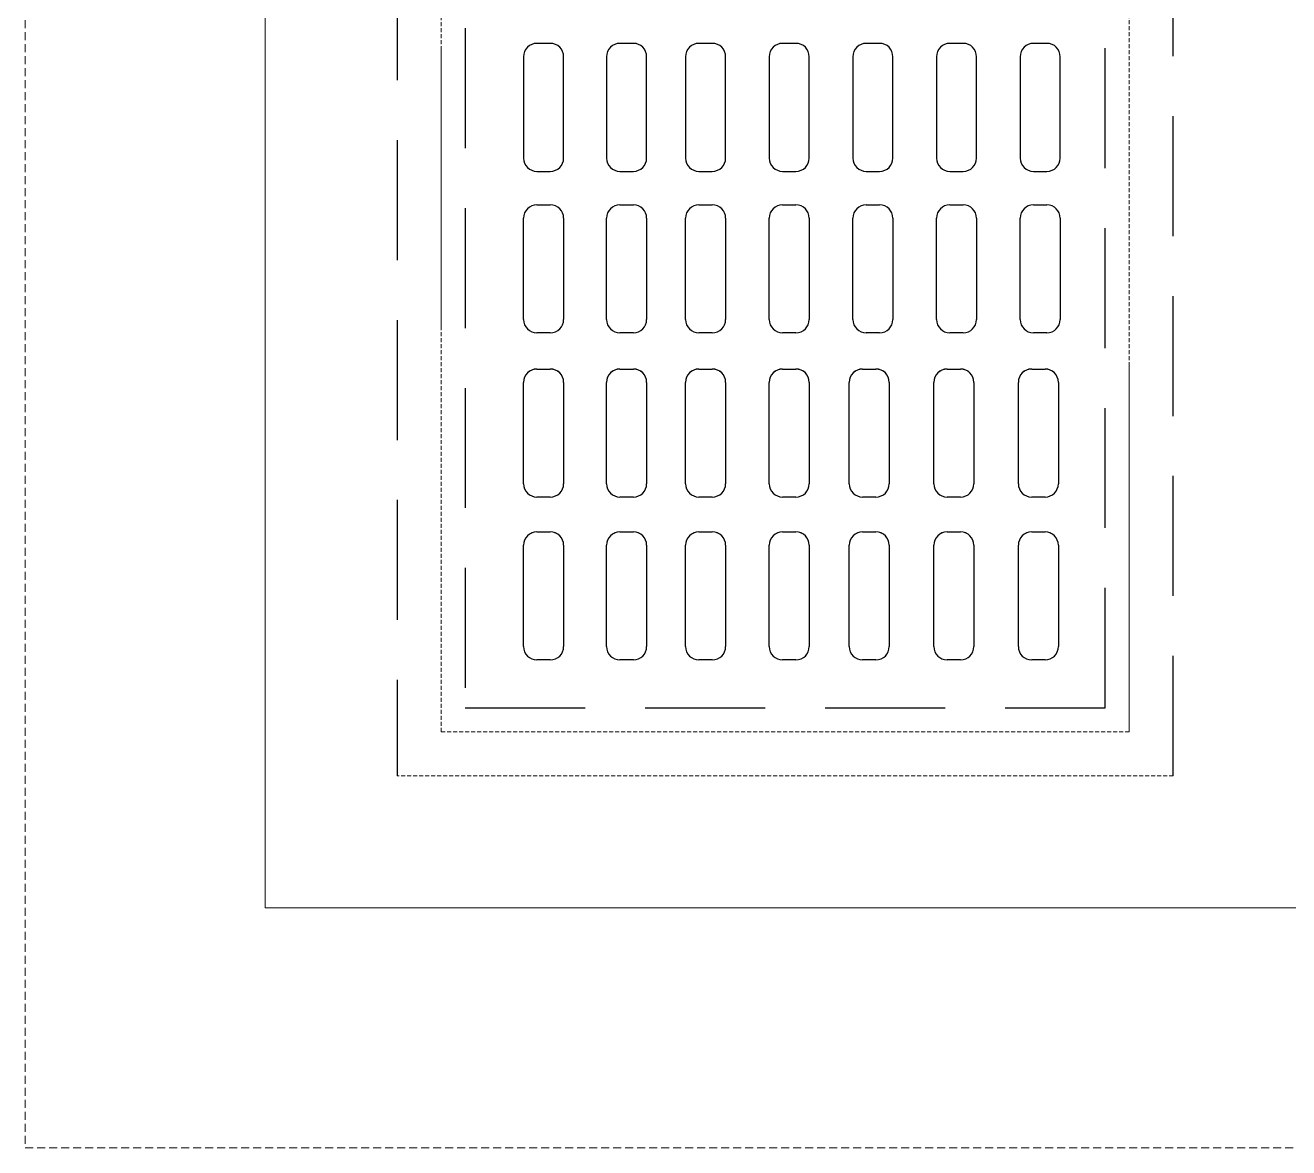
# Model space of a CAD drawing. Header units: inches. Extents: x 65856 to 131389, y 84027 to 134980.
# Drawn here: x 108687 to 109476, y 102311 to 103013 of the extents above; entities that cross this region are included whole.
import ezdxf

# ---------------------------------------------------------------- set-up
doc = ezdxf.new("R2010")
doc.units = ezdxf.units.IN
doc.header["$MEASUREMENT"] = 0
doc.linetypes.add('HIDDEN', pattern=[0.375, 0.25, -0.125])
doc.linetypes.add('HIDDENX2', pattern=[0.75, 0.5, -0.25])
doc.layers.add('DIM', color=251, linetype='Continuous', lineweight=0)
doc.layers.add('M-X-BKGD', color=8, linetype='Continuous')

# ---------------------------------------------------------------- blocks, each defined once
blk = doc.blocks.new('123')
at = {"layer": 'DIM', "linetype": 'HIDDEN', "lineweight": 0, "ltscale": 10}
blk.add_line((-776238.39, -1054043.7), (-776238.39, -1053558.7), dxfattribs=at)
blk.add_line((-776238.39, -1054043.7), (-776238.39, -1053558.7), dxfattribs=at)
at = {"layer": 'DIM'}
for p, q in [((-776157.59, -1053637.67), (-776094.2, -1053637.67)), ((-776157.59, -1053637.67), (-776094.2, -1053637.67)), ((-776055.73, -1053637.67), (-775992.35, -1053637.67)), ((-776055.73, -1053637.67), (-775992.35, -1053637.67)), ((-775953.05, -1053637.67), (-775889.66, -1053637.67)), ((-775953.05, -1053637.67), (-775889.66, -1053637.67)), ((-775788.73, -1053637.67), (-775852.12, -1053637.67)), ((-775788.73, -1053637.67), (-775852.12, -1053637.67)), ((-776165.89, -1053654.36), (-776165.89, -1053645.97)), ((-776165.89, -1053654.36), (-776165.89, -1053645.97)), ((-776085.89, -1053645.97), (-776085.89, -1053654.36)), ((-776085.89, -1053645.97), (-776085.89, -1053654.36)), ((-776064.04, -1053654.36), (-776064.04, -1053645.97)), ((-776064.04, -1053654.36), (-776064.04, -1053645.97)), ((-775984.04, -1053645.97), (-775984.04, -1053654.36)), ((-775984.04, -1053645.97), (-775984.04, -1053654.36)), ((-775961.35, -1053654.36), (-775961.35, -1053645.97)), ((-775961.35, -1053654.36), (-775961.35, -1053645.97)), ((-775881.35, -1053645.97), (-775881.35, -1053654.36)), ((-775881.35, -1053645.97), (-775881.35, -1053654.36)), ((-775860.43, -1053645.97), (-775860.43, -1053654.36)), ((-775860.43, -1053645.97), (-775860.43, -1053654.36)), ((-775780.43, -1053654.36), (-775780.43, -1053645.97)), ((-775780.43, -1053654.36), (-775780.43, -1053645.97)), ((-776094.2, -1053662.67), (-776157.59, -1053662.67)), ((-776094.2, -1053662.67), (-776157.59, -1053662.67)), ((-775992.35, -1053662.67), (-776055.73, -1053662.67)), ((-775992.35, -1053662.67), (-776055.73, -1053662.67)), ((-775889.66, -1053662.67), (-775953.05, -1053662.67)), ((-775889.66, -1053662.67), (-775953.05, -1053662.67)), ((-775852.12, -1053662.67), (-775788.73, -1053662.67)), ((-775852.12, -1053662.67), (-775788.73, -1053662.67)), ((-776157.59, -1053689.56), (-776094.2, -1053689.56)), ((-776157.59, -1053689.56), (-776094.2, -1053689.56)), ((-776055.73, -1053689.56), (-775992.35, -1053689.56)), ((-776055.73, -1053689.56), (-775992.35, -1053689.56)), ((-775953.05, -1053689.56), (-775889.66, -1053689.56)), ((-775953.05, -1053689.56), (-775889.66, -1053689.56)), ((-775788.73, -1053689.56), (-775852.12, -1053689.56)), ((-775788.73, -1053689.56), (-775852.12, -1053689.56)), ((-776165.89, -1053706.25), (-776165.89, -1053697.86)), ((-776165.89, -1053706.25), (-776165.89, -1053697.86)), ((-776085.89, -1053697.86), (-776085.89, -1053706.25)), ((-776085.89, -1053697.86), (-776085.89, -1053706.25)), ((-776064.04, -1053706.25), (-776064.04, -1053697.86)), ((-776064.04, -1053706.25), (-776064.04, -1053697.86)), ((-775984.04, -1053697.86), (-775984.04, -1053706.25)), ((-775984.04, -1053697.86), (-775984.04, -1053706.25)), ((-775961.35, -1053706.25), (-775961.35, -1053697.86)), ((-775961.35, -1053706.25), (-775961.35, -1053697.86)), ((-775881.35, -1053697.86), (-775881.35, -1053706.25)), ((-775881.35, -1053697.86), (-775881.35, -1053706.25)), ((-775860.43, -1053697.86), (-775860.43, -1053706.25)), ((-775860.43, -1053697.86), (-775860.43, -1053706.25)), ((-775780.43, -1053706.25), (-775780.43, -1053697.86)), ((-775780.43, -1053706.25), (-775780.43, -1053697.86)), ((-776094.2, -1053714.56), (-776157.59, -1053714.56)), ((-776094.2, -1053714.56), (-776157.59, -1053714.56)), ((-775992.35, -1053714.56), (-776055.73, -1053714.56)), ((-775992.35, -1053714.56), (-776055.73, -1053714.56)), ((-775889.66, -1053714.56), (-775953.05, -1053714.56)), ((-775889.66, -1053714.56), (-775953.05, -1053714.56)), ((-775852.12, -1053714.56), (-775788.73, -1053714.56)), ((-775852.12, -1053714.56), (-775788.73, -1053714.56)), ((-776157.59, -1053738.91), (-776094.2, -1053738.91)), ((-776157.59, -1053738.91), (-776094.2, -1053738.91)), ((-776055.73, -1053738.91), (-775992.35, -1053738.91)), ((-776055.73, -1053738.91), (-775992.35, -1053738.91)), ((-775953.05, -1053738.91), (-775889.66, -1053738.91)), ((-775953.05, -1053738.91), (-775889.66, -1053738.91)), ((-775788.73, -1053738.91), (-775852.12, -1053738.91)), ((-775788.73, -1053738.91), (-775852.12, -1053738.91)), ((-776165.89, -1053755.61), (-776165.89, -1053747.22)), ((-776165.89, -1053755.61), (-776165.89, -1053747.22)), ((-776085.89, -1053747.22), (-776085.89, -1053755.61)), ((-776085.89, -1053747.22), (-776085.89, -1053755.61)), ((-776064.04, -1053755.61), (-776064.04, -1053747.22)), ((-776064.04, -1053755.61), (-776064.04, -1053747.22)), ((-775984.04, -1053747.22), (-775984.04, -1053755.61)), ((-775984.04, -1053747.22), (-775984.04, -1053755.61)), ((-775961.35, -1053755.61), (-775961.35, -1053747.22)), ((-775961.35, -1053755.61), (-775961.35, -1053747.22)), ((-775881.35, -1053747.22), (-775881.35, -1053755.61)), ((-775881.35, -1053747.22), (-775881.35, -1053755.61)), ((-775860.43, -1053747.22), (-775860.43, -1053755.61)), ((-775860.43, -1053747.22), (-775860.43, -1053755.61)), ((-775780.43, -1053755.61), (-775780.43, -1053747.22)), ((-775780.43, -1053755.61), (-775780.43, -1053747.22)), ((-776094.2, -1053763.91), (-776157.59, -1053763.91)), ((-776094.2, -1053763.91), (-776157.59, -1053763.91)), ((-775992.35, -1053763.91), (-776055.73, -1053763.91)), ((-775992.35, -1053763.91), (-776055.73, -1053763.91)), ((-775889.66, -1053763.91), (-775953.05, -1053763.91)), ((-775889.66, -1053763.91), (-775953.05, -1053763.91)), ((-775852.12, -1053763.91), (-775788.73, -1053763.91)), ((-775852.12, -1053763.91), (-775788.73, -1053763.91)), ((-776157.59, -1053791.2), (-776094.2, -1053791.2)), ((-776157.59, -1053791.2), (-776094.2, -1053791.2)), ((-776055.73, -1053791.2), (-775992.35, -1053791.2)), ((-776055.73, -1053791.2), (-775992.35, -1053791.2)), ((-775953.05, -1053791.2), (-775889.66, -1053791.2)), ((-775953.05, -1053791.2), (-775889.66, -1053791.2)), ((-775788.73, -1053791.2), (-775852.12, -1053791.2)), ((-775788.73, -1053791.2), (-775852.12, -1053791.2)), ((-776165.89, -1053807.89), (-776165.89, -1053799.5)), ((-776165.89, -1053807.89), (-776165.89, -1053799.5)), ((-776085.89, -1053799.5), (-776085.89, -1053807.89)), ((-776085.89, -1053799.5), (-776085.89, -1053807.89)), ((-776064.04, -1053807.89), (-776064.04, -1053799.5)), ((-776064.04, -1053807.89), (-776064.04, -1053799.5)), ((-775984.04, -1053799.5), (-775984.04, -1053807.89)), ((-775984.04, -1053799.5), (-775984.04, -1053807.89)), ((-775961.35, -1053807.89), (-775961.35, -1053799.5)), ((-775961.35, -1053807.89), (-775961.35, -1053799.5)), ((-775881.35, -1053799.5), (-775881.35, -1053807.89)), ((-775881.35, -1053799.5), (-775881.35, -1053807.89)), ((-775860.43, -1053799.5), (-775860.43, -1053807.89)), ((-775860.43, -1053799.5), (-775860.43, -1053807.89)), ((-775780.43, -1053807.89), (-775780.43, -1053799.5)), ((-775780.43, -1053807.89), (-775780.43, -1053799.5)), ((-776094.2, -1053816.2), (-776157.59, -1053816.2)), ((-776094.2, -1053816.2), (-776157.59, -1053816.2)), ((-775992.35, -1053816.2), (-776055.73, -1053816.2)), ((-775992.35, -1053816.2), (-776055.73, -1053816.2)), ((-775889.66, -1053816.2), (-775953.05, -1053816.2)), ((-775889.66, -1053816.2), (-775953.05, -1053816.2)), ((-775852.12, -1053816.2), (-775788.73, -1053816.2)), ((-775852.12, -1053816.2), (-775788.73, -1053816.2)), ((-776157.59, -1053841.2), (-776094.2, -1053841.2)), ((-776157.59, -1053841.2), (-776094.2, -1053841.2)), ((-776055.73, -1053841.2), (-775992.35, -1053841.2)), ((-776055.73, -1053841.2), (-775992.35, -1053841.2)), ((-775953.05, -1053843.48), (-775889.66, -1053843.48)), ((-775953.05, -1053843.48), (-775889.66, -1053843.48)), ((-775788.73, -1053843.48), (-775852.12, -1053843.48)), ((-775788.73, -1053843.48), (-775852.12, -1053843.48)), ((-776165.89, -1053857.89), (-776165.89, -1053849.5)), ((-776165.89, -1053857.89), (-776165.89, -1053849.5)), ((-776085.89, -1053849.5), (-776085.89, -1053857.89)), ((-776085.89, -1053849.5), (-776085.89, -1053857.89)), ((-776064.04, -1053857.89), (-776064.04, -1053849.5)), ((-776064.04, -1053857.89), (-776064.04, -1053849.5)), ((-775984.04, -1053849.5), (-775984.04, -1053857.89)), ((-775984.04, -1053849.5), (-775984.04, -1053857.89)), ((-775961.35, -1053860.18), (-775961.35, -1053851.79)), ((-775961.35, -1053860.18), (-775961.35, -1053851.79)), ((-775881.35, -1053851.79), (-775881.35, -1053860.18)), ((-775881.35, -1053851.79), (-775881.35, -1053860.18)), ((-775860.43, -1053851.79), (-775860.43, -1053860.18)), ((-775860.43, -1053851.79), (-775860.43, -1053860.18)), ((-775780.43, -1053860.18), (-775780.43, -1053851.79)), ((-775780.43, -1053860.18), (-775780.43, -1053851.79)), ((-776094.2, -1053866.2), (-776157.59, -1053866.2)), ((-776094.2, -1053866.2), (-776157.59, -1053866.2)), ((-775992.35, -1053866.2), (-776055.73, -1053866.2)), ((-775992.35, -1053866.2), (-776055.73, -1053866.2)), ((-775889.66, -1053868.48), (-775953.05, -1053868.48)), ((-775889.66, -1053868.48), (-775953.05, -1053868.48)), ((-775852.12, -1053868.48), (-775788.73, -1053868.48)), ((-775852.12, -1053868.48), (-775788.73, -1053868.48)), ((-776157.59, -1053894.1), (-776094.2, -1053894.1)), ((-776157.59, -1053894.1), (-776094.2, -1053894.1)), ((-776055.73, -1053894.1), (-775992.35, -1053894.1)), ((-776055.73, -1053894.1), (-775992.35, -1053894.1)), ((-775953.05, -1053895.77), (-775889.66, -1053895.77)), ((-775953.05, -1053895.77), (-775889.66, -1053895.77)), ((-775788.73, -1053895.77), (-775852.12, -1053895.77)), ((-775788.73, -1053895.77), (-775852.12, -1053895.77)), ((-776165.89, -1053910.79), (-776165.89, -1053902.4)), ((-776165.89, -1053910.79), (-776165.89, -1053902.4)), ((-776085.89, -1053902.4), (-776085.89, -1053910.79)), ((-776085.89, -1053902.4), (-776085.89, -1053910.79)), ((-776064.04, -1053910.79), (-776064.04, -1053902.4)), ((-776064.04, -1053910.79), (-776064.04, -1053902.4)), ((-775984.04, -1053902.4), (-775984.04, -1053910.79)), ((-775984.04, -1053902.4), (-775984.04, -1053910.79)), ((-775961.35, -1053912.46), (-775961.35, -1053904.07)), ((-775961.35, -1053912.46), (-775961.35, -1053904.07)), ((-775881.35, -1053904.07), (-775881.35, -1053912.46)), ((-775881.35, -1053904.07), (-775881.35, -1053912.46)), ((-775860.43, -1053904.07), (-775860.43, -1053912.46)), ((-775860.43, -1053904.07), (-775860.43, -1053912.46)), ((-775780.43, -1053912.46), (-775780.43, -1053904.07)), ((-775780.43, -1053912.46), (-775780.43, -1053904.07)), ((-776094.2, -1053919.1), (-776157.59, -1053919.1)), ((-776094.2, -1053919.1), (-776157.59, -1053919.1)), ((-775992.35, -1053919.1), (-776055.73, -1053919.1)), ((-775992.35, -1053919.1), (-776055.73, -1053919.1)), ((-775889.66, -1053920.77), (-775953.05, -1053920.77)), ((-775889.66, -1053920.77), (-775953.05, -1053920.77)), ((-775852.12, -1053920.77), (-775788.73, -1053920.77)), ((-775852.12, -1053920.77), (-775788.73, -1053920.77)), ((-776157.59, -1053946.91), (-776094.2, -1053946.91)), ((-776157.59, -1053946.91), (-776094.2, -1053946.91)), ((-776055.73, -1053946.91), (-775992.35, -1053946.91)), ((-776055.73, -1053946.91), (-775992.35, -1053946.91)), ((-775953.05, -1053948.05), (-775889.66, -1053948.05)), ((-775953.05, -1053948.05), (-775889.66, -1053948.05)), ((-775788.73, -1053948.05), (-775852.12, -1053948.05)), ((-775788.73, -1053948.05), (-775852.12, -1053948.05)), ((-776165.89, -1053963.6), (-776165.89, -1053955.22)), ((-776165.89, -1053963.6), (-776165.89, -1053955.22)), ((-776085.89, -1053955.22), (-776085.89, -1053963.6)), ((-776085.89, -1053955.22), (-776085.89, -1053963.6)), ((-776064.04, -1053963.6), (-776064.04, -1053955.22)), ((-776064.04, -1053963.6), (-776064.04, -1053955.22)), ((-775984.04, -1053955.22), (-775984.04, -1053963.6)), ((-775984.04, -1053955.22), (-775984.04, -1053963.6)), ((-775961.35, -1053964.75), (-775961.35, -1053956.36)), ((-775961.35, -1053964.75), (-775961.35, -1053956.36)), ((-775881.35, -1053956.36), (-775881.35, -1053964.75)), ((-775881.35, -1053956.36), (-775881.35, -1053964.75)), ((-775860.43, -1053956.36), (-775860.43, -1053964.75)), ((-775860.43, -1053956.36), (-775860.43, -1053964.75)), ((-775780.43, -1053964.75), (-775780.43, -1053956.36)), ((-775780.43, -1053964.75), (-775780.43, -1053956.36)), ((-776094.2, -1053971.91), (-776157.59, -1053971.91)), ((-776094.2, -1053971.91), (-776157.59, -1053971.91)), ((-775992.35, -1053971.91), (-776055.73, -1053971.91)), ((-775992.35, -1053971.91), (-776055.73, -1053971.91)), ((-775889.66, -1053973.05), (-775953.05, -1053973.05)), ((-775889.66, -1053973.05), (-775953.05, -1053973.05)), ((-775852.12, -1053973.05), (-775788.73, -1053973.05)), ((-775852.12, -1053973.05), (-775788.73, -1053973.05))]:
    blk.add_line(p, q, dxfattribs=at)
at = {"layer": 'DIM', "linetype": 'HIDDENX2', "lineweight": 0, "ltscale": 10}
blk.add_lwpolyline([(-775270.89, -1053326.2), (-776470.89, -1053326.2), (-776470.89, -1054276.2), (-775270.89, -1054276.2)], close=True, dxfattribs=at)
blk.add_lwpolyline([(-775270.89, -1053326.2), (-776470.89, -1053326.2), (-776470.89, -1054276.2), (-775270.89, -1054276.2)], close=True, dxfattribs=at)
at = {"layer": 'DIM', "linetype": 'HIDDEN', "lineweight": 0, "ltscale": 10}
blk.add_lwpolyline([(-775420.89, -1053476.2), (-776320.89, -1053476.2), (-776320.89, -1054126.2), (-775420.89, -1054126.2)], close=True, dxfattribs=at)
blk.add_lwpolyline([(-775420.89, -1053476.2), (-776320.89, -1053476.2), (-776320.89, -1054126.2), (-775420.89, -1054126.2)], close=True, dxfattribs=at)
at = {"layer": 'DIM', "linetype": 'HIDDEN', "ltscale": 300}
for points in [[(-775420.89, -1053476.2), (-776320.89, -1053476.2), (-776320.89, -1054126.2), (-775420.89, -1054126.2)], [(-775420.89, -1053476.2), (-776320.89, -1053476.2), (-776320.89, -1054126.2), (-775420.89, -1054126.2)], [(-775545.89, -1053601.2), (-776195.89, -1053601.2), (-776195.89, -1054001.2), (-775545.89, -1054001.2)], [(-775545.89, -1053601.2), (-776195.89, -1053601.2), (-776195.89, -1054001.2), (-775545.89, -1054001.2)]]:
    blk.add_lwpolyline(points, close=True, dxfattribs=at)
blk.add_lwpolyline([(-776238.39, -1054043.7), (-775503.39, -1054043.7), (-775503.39, -1053558.7), (-776238.39, -1053558.7)], dxfattribs=at)
blk.add_lwpolyline([(-776238.39, -1054043.7), (-775503.39, -1054043.7), (-775503.39, -1053558.7), (-776238.39, -1053558.7)], dxfattribs=at)
at = {"layer": 'DIM', "linetype": 'HIDDEN', "lineweight": 0, "ltscale": 10}
for points in [[(-776210.89, -1054016.2), (-775530.89, -1054016.2), (-775530.89, -1053586.2), (-775958.22, -1053586.2)], [(-775980.82, -1054016.2), (-776210.89, -1054016.2), (-776210.89, -1053586.2), (-775783.57, -1053586.2)], [(-776210.89, -1054016.2), (-775530.89, -1054016.2), (-775530.89, -1053586.2), (-775958.22, -1053586.2)], [(-775980.82, -1054016.2), (-776210.89, -1054016.2), (-776210.89, -1053586.2), (-775783.57, -1053586.2)]]:
    blk.add_lwpolyline(points, dxfattribs=at)
at = {"layer": 'DIM'}
for centre, start, end in [((-776157.59, -1053645.97), 90, 180), ((-776157.59, -1053645.97), 90, 180), ((-776094.2, -1053645.97), 0, 90), ((-776094.2, -1053645.97), 0, 90), ((-776055.73, -1053645.97), 90, 180), ((-776055.73, -1053645.97), 90, 180), ((-775992.35, -1053645.97), 0, 90), ((-775992.35, -1053645.97), 0, 90), ((-775953.05, -1053645.97), 90, 180), ((-775953.05, -1053645.97), 90, 180), ((-775889.66, -1053645.97), 0, 90), ((-775889.66, -1053645.97), 0, 90), ((-775852.12, -1053645.97), 90, 180), ((-775852.12, -1053645.97), 90, 180), ((-775788.73, -1053645.97), 0, 90), ((-775788.73, -1053645.97), 0, 90), ((-776157.59, -1053654.36), 180, 270), ((-776157.59, -1053654.36), 180, 270), ((-776094.2, -1053654.36), 270, 0), ((-776094.2, -1053654.36), 270, 0), ((-776055.73, -1053654.36), 180, 270), ((-776055.73, -1053654.36), 180, 270), ((-775992.35, -1053654.36), 270, 0), ((-775992.35, -1053654.36), 270, 0), ((-775953.05, -1053654.36), 180, 270), ((-775953.05, -1053654.36), 180, 270), ((-775889.66, -1053654.36), 270, 0), ((-775889.66, -1053654.36), 270, 0), ((-775852.12, -1053654.36), 180, 270), ((-775852.12, -1053654.36), 180, 270), ((-775788.73, -1053654.36), 270, 0), ((-775788.73, -1053654.36), 270, 0), ((-776157.59, -1053697.86), 90, 180), ((-776157.59, -1053697.86), 90, 180), ((-776094.2, -1053697.86), 0, 90), ((-776094.2, -1053697.86), 0, 90), ((-776055.73, -1053697.86), 90, 180), ((-776055.73, -1053697.86), 90, 180), ((-775992.35, -1053697.86), 0, 90), ((-775992.35, -1053697.86), 0, 90), ((-775953.05, -1053697.86), 90, 180), ((-775953.05, -1053697.86), 90, 180), ((-775889.66, -1053697.86), 0, 90), ((-775889.66, -1053697.86), 0, 90), ((-775852.12, -1053697.86), 90, 180), ((-775852.12, -1053697.86), 90, 180), ((-775788.73, -1053697.86), 0, 90), ((-775788.73, -1053697.86), 0, 90), ((-776157.59, -1053706.25), 180, 270), ((-776157.59, -1053706.25), 180, 270), ((-776094.2, -1053706.25), 270, 0), ((-776094.2, -1053706.25), 270, 0), ((-776055.73, -1053706.25), 180, 270), ((-776055.73, -1053706.25), 180, 270), ((-775992.35, -1053706.25), 270, 0), ((-775992.35, -1053706.25), 270, 0), ((-775953.05, -1053706.25), 180, 270), ((-775953.05, -1053706.25), 180, 270), ((-775889.66, -1053706.25), 270, 0), ((-775889.66, -1053706.25), 270, 0), ((-775852.12, -1053706.25), 180, 270), ((-775852.12, -1053706.25), 180, 270), ((-775788.73, -1053706.25), 270, 0), ((-775788.73, -1053706.25), 270, 0), ((-776157.59, -1053747.22), 90, 180), ((-776157.59, -1053747.22), 90, 180), ((-776094.2, -1053747.22), 0, 90), ((-776094.2, -1053747.22), 0, 90), ((-776055.73, -1053747.22), 90, 180), ((-776055.73, -1053747.22), 90, 180), ((-775992.35, -1053747.22), 0, 90), ((-775992.35, -1053747.22), 0, 90), ((-775953.05, -1053747.22), 90, 180), ((-775953.05, -1053747.22), 90, 180), ((-775889.66, -1053747.22), 0, 90), ((-775889.66, -1053747.22), 0, 90), ((-775852.12, -1053747.22), 90, 180), ((-775852.12, -1053747.22), 90, 180), ((-775788.73, -1053747.22), 0, 90), ((-775788.73, -1053747.22), 0, 90), ((-776157.59, -1053755.61), 180, 270), ((-776157.59, -1053755.61), 180, 270), ((-776094.2, -1053755.61), 270, 0), ((-776094.2, -1053755.61), 270, 0), ((-776055.73, -1053755.61), 180, 270), ((-776055.73, -1053755.61), 180, 270), ((-775992.35, -1053755.61), 270, 0), ((-775992.35, -1053755.61), 270, 0), ((-775953.05, -1053755.61), 180, 270), ((-775953.05, -1053755.61), 180, 270), ((-775889.66, -1053755.61), 270, 0), ((-775889.66, -1053755.61), 270, 0), ((-775852.12, -1053755.61), 180, 270), ((-775852.12, -1053755.61), 180, 270), ((-775788.73, -1053755.61), 270, 0), ((-775788.73, -1053755.61), 270, 0), ((-776157.59, -1053799.5), 90, 180), ((-776157.59, -1053799.5), 90, 180), ((-776094.2, -1053799.5), 0, 90), ((-776094.2, -1053799.5), 0, 90), ((-776055.73, -1053799.5), 90, 180), ((-776055.73, -1053799.5), 90, 180), ((-775992.35, -1053799.5), 0, 90), ((-775992.35, -1053799.5), 0, 90), ((-775953.05, -1053799.5), 90, 180), ((-775953.05, -1053799.5), 90, 180), ((-775889.66, -1053799.5), 0, 90), ((-775889.66, -1053799.5), 0, 90), ((-775852.12, -1053799.5), 90, 180), ((-775852.12, -1053799.5), 90, 180), ((-775788.73, -1053799.5), 0, 90), ((-775788.73, -1053799.5), 0, 90), ((-776157.59, -1053807.89), 180, 270), ((-776157.59, -1053807.89), 180, 270), ((-776094.2, -1053807.89), 270, 0), ((-776094.2, -1053807.89), 270, 0), ((-776055.73, -1053807.89), 180, 270), ((-776055.73, -1053807.89), 180, 270), ((-775992.35, -1053807.89), 270, 0), ((-775992.35, -1053807.89), 270, 0), ((-775953.05, -1053807.89), 180, 270), ((-775953.05, -1053807.89), 180, 270), ((-775889.66, -1053807.89), 270, 0), ((-775889.66, -1053807.89), 270, 0), ((-775852.12, -1053807.89), 180, 270), ((-775852.12, -1053807.89), 180, 270), ((-775788.73, -1053807.89), 270, 0), ((-775788.73, -1053807.89), 270, 0), ((-776157.59, -1053849.5), 90, 180), ((-776157.59, -1053849.5), 90, 180), ((-776094.2, -1053849.5), 0, 90), ((-776094.2, -1053849.5), 0, 90), ((-776055.73, -1053849.5), 90, 180), ((-776055.73, -1053849.5), 90, 180), ((-775992.35, -1053849.5), 0, 90), ((-775992.35, -1053849.5), 0, 90), ((-775953.05, -1053851.79), 90, 180), ((-775953.05, -1053851.79), 90, 180), ((-775889.66, -1053851.79), 0, 90), ((-775889.66, -1053851.79), 0, 90), ((-775852.12, -1053851.79), 90, 180), ((-775852.12, -1053851.79), 90, 180), ((-775788.73, -1053851.79), 0, 90), ((-775788.73, -1053851.79), 0, 90), ((-776157.59, -1053857.89), 180, 270), ((-776157.59, -1053857.89), 180, 270), ((-776094.2, -1053857.89), 270, 0), ((-776094.2, -1053857.89), 270, 0), ((-776055.73, -1053857.89), 180, 270), ((-776055.73, -1053857.89), 180, 270), ((-775992.35, -1053857.89), 270, 0), ((-775992.35, -1053857.89), 270, 0), ((-775953.05, -1053860.18), 180, 270), ((-775953.05, -1053860.18), 180, 270), ((-775889.66, -1053860.18), 270, 0), ((-775889.66, -1053860.18), 270, 0), ((-775852.12, -1053860.18), 180, 270), ((-775852.12, -1053860.18), 180, 270), ((-775788.73, -1053860.18), 270, 0), ((-775788.73, -1053860.18), 270, 0), ((-776157.59, -1053902.4), 90, 180), ((-776157.59, -1053902.4), 90, 180), ((-776094.2, -1053902.4), 0, 90), ((-776094.2, -1053902.4), 0, 90), ((-776055.73, -1053902.4), 90, 180), ((-776055.73, -1053902.4), 90, 180), ((-775992.35, -1053902.4), 0, 90), ((-775992.35, -1053902.4), 0, 90), ((-775953.05, -1053904.07), 90, 180), ((-775953.05, -1053904.07), 90, 180), ((-775889.66, -1053904.07), 0, 90), ((-775889.66, -1053904.07), 0, 90), ((-775852.12, -1053904.07), 90, 180), ((-775852.12, -1053904.07), 90, 180), ((-775788.73, -1053904.07), 0, 90), ((-775788.73, -1053904.07), 0, 90), ((-776157.59, -1053910.79), 180, 270), ((-776157.59, -1053910.79), 180, 270), ((-776094.2, -1053910.79), 270, 0), ((-776094.2, -1053910.79), 270, 0), ((-776055.73, -1053910.79), 180, 270), ((-776055.73, -1053910.79), 180, 270), ((-775992.35, -1053910.79), 270, 0), ((-775992.35, -1053910.79), 270, 0), ((-775953.05, -1053912.46), 180, 270), ((-775953.05, -1053912.46), 180, 270), ((-775889.66, -1053912.46), 270, 0), ((-775889.66, -1053912.46), 270, 0), ((-775852.12, -1053912.46), 180, 270), ((-775852.12, -1053912.46), 180, 270), ((-775788.73, -1053912.46), 270, 0), ((-775788.73, -1053912.46), 270, 0), ((-776157.59, -1053955.22), 90, 180), ((-776157.59, -1053955.22), 90, 180), ((-776094.2, -1053955.22), 0, 90), ((-776094.2, -1053955.22), 0, 90), ((-776055.73, -1053955.22), 90, 180), ((-776055.73, -1053955.22), 90, 180), ((-775992.35, -1053955.22), 0, 90), ((-775992.35, -1053955.22), 0, 90), ((-775953.05, -1053956.36), 90, 180), ((-775953.05, -1053956.36), 90, 180), ((-775889.66, -1053956.36), 0, 90), ((-775889.66, -1053956.36), 0, 90), ((-775852.12, -1053956.36), 90, 180), ((-775852.12, -1053956.36), 90, 180), ((-775788.73, -1053956.36), 0, 90), ((-775788.73, -1053956.36), 0, 90), ((-776157.59, -1053963.6), 180, 270), ((-776157.59, -1053963.6), 180, 270), ((-776094.2, -1053963.6), 270, 0), ((-776094.2, -1053963.6), 270, 0), ((-776055.73, -1053963.6), 180, 270), ((-776055.73, -1053963.6), 180, 270), ((-775992.35, -1053963.6), 270, 0), ((-775992.35, -1053963.6), 270, 0), ((-775953.05, -1053964.75), 180, 270), ((-775953.05, -1053964.75), 180, 270), ((-775889.66, -1053964.75), 270, 0), ((-775889.66, -1053964.75), 270, 0), ((-775852.12, -1053964.75), 180, 270), ((-775852.12, -1053964.75), 180, 270), ((-775788.73, -1053964.75), 270, 0), ((-775788.73, -1053964.75), 270, 0)]:
    blk.add_arc(centre, 8.31, start, end, dxfattribs=at)

msp = doc.modelspace()

# ---------------------------------------------------------------- linework, layer by layer
at = {"layer": 'M-X-BKGD', "color": 8}
for p, q in [((109014.96, 103001.3), (109006.57, 103001.3)), ((109014.96, 103001.3), (109006.57, 103001.3)), ((109066.85, 103001.3), (109058.46, 103001.3)), ((109066.85, 103001.3), (109058.46, 103001.3)), ((109116.21, 103001.3), (109107.82, 103001.3)), ((109116.21, 103001.3), (109107.82, 103001.3)), ((109168.49, 103001.3), (109160.1, 103001.3)), ((109168.49, 103001.3), (109160.1, 103001.3)), ((109220.78, 103001.3), (109212.39, 103001.3)), ((109220.78, 103001.3), (109212.39, 103001.3)), ((109273.06, 103001.3), (109264.67, 103001.3)), ((109273.06, 103001.3), (109264.67, 103001.3)), ((109325.35, 103001.3), (109316.96, 103001.3)), ((109325.35, 103001.3), (109316.96, 103001.3)), ((108998.26, 102993), (108998.26, 102929.61)), ((108998.26, 102993), (108998.26, 102929.61)), ((109023.26, 102929.61), (109023.26, 102993)), ((109023.26, 102929.61), (109023.26, 102993)), ((109050.15, 102993), (109050.15, 102929.61)), ((109050.15, 102993), (109050.15, 102929.61)), ((109075.15, 102929.61), (109075.15, 102993)), ((109075.15, 102929.61), (109075.15, 102993)), ((109099.51, 102993), (109099.51, 102929.61)), ((109099.51, 102993), (109099.51, 102929.61)), ((109124.51, 102929.61), (109124.51, 102993)), ((109124.51, 102929.61), (109124.51, 102993)), ((109151.8, 102993), (109151.8, 102929.61)), ((109151.8, 102993), (109151.8, 102929.61)), ((109176.8, 102929.61), (109176.8, 102993)), ((109176.8, 102929.61), (109176.8, 102993)), ((109204.08, 102993), (109204.08, 102929.61)), ((109204.08, 102993), (109204.08, 102929.61)), ((109229.08, 102929.61), (109229.08, 102993)), ((109229.08, 102929.61), (109229.08, 102993)), ((109256.37, 102993), (109256.37, 102929.61)), ((109256.37, 102993), (109256.37, 102929.61)), ((109281.37, 102929.61), (109281.37, 102993)), ((109281.37, 102929.61), (109281.37, 102993)), ((109308.65, 102993), (109308.65, 102929.61)), ((109308.65, 102993), (109308.65, 102929.61)), ((109333.65, 102929.61), (109333.65, 102993)), ((109333.65, 102929.61), (109333.65, 102993)), ((109006.57, 102921.3), (109014.96, 102921.3)), ((109006.57, 102921.3), (109014.96, 102921.3)), ((109058.46, 102921.3), (109066.85, 102921.3)), ((109058.46, 102921.3), (109066.85, 102921.3)), ((109107.82, 102921.3), (109116.21, 102921.3)), ((109107.82, 102921.3), (109116.21, 102921.3)), ((109160.1, 102921.3), (109168.49, 102921.3)), ((109160.1, 102921.3), (109168.49, 102921.3)), ((109212.39, 102921.3), (109220.78, 102921.3)), ((109212.39, 102921.3), (109220.78, 102921.3)), ((109264.67, 102921.3), (109273.06, 102921.3)), ((109264.67, 102921.3), (109273.06, 102921.3)), ((109316.96, 102921.3), (109325.35, 102921.3)), ((109316.96, 102921.3), (109325.35, 102921.3)), ((109006.57, 102900.38), (109014.96, 102900.38)), ((109006.57, 102900.38), (109014.96, 102900.38)), ((109058.46, 102900.38), (109066.85, 102900.38)), ((109058.46, 102900.38), (109066.85, 102900.38)), ((109107.82, 102900.38), (109116.21, 102900.38)), ((109107.82, 102900.38), (109116.21, 102900.38)), ((109160.1, 102900.38), (109168.49, 102900.38)), ((109160.1, 102900.38), (109168.49, 102900.38)), ((109212.39, 102900.38), (109220.78, 102900.38)), ((109212.39, 102900.38), (109220.78, 102900.38)), ((109264.67, 102900.38), (109273.06, 102900.38)), ((109264.67, 102900.38), (109273.06, 102900.38)), ((109316.96, 102900.38), (109325.35, 102900.38)), ((109316.96, 102900.38), (109325.35, 102900.38)), ((108998.26, 102828.68), (108998.26, 102892.07)), ((108998.26, 102828.68), (108998.26, 102892.07)), ((109023.26, 102892.07), (109023.26, 102828.68)), ((109023.26, 102892.07), (109023.26, 102828.68)), ((109050.15, 102828.68), (109050.15, 102892.07)), ((109050.15, 102828.68), (109050.15, 102892.07)), ((109075.15, 102892.07), (109075.15, 102828.68)), ((109075.15, 102892.07), (109075.15, 102828.68)), ((109099.51, 102828.68), (109099.51, 102892.07)), ((109099.51, 102828.68), (109099.51, 102892.07)), ((109124.51, 102892.07), (109124.51, 102828.68)), ((109124.51, 102892.07), (109124.51, 102828.68)), ((109151.8, 102828.68), (109151.8, 102892.07)), ((109151.8, 102828.68), (109151.8, 102892.07)), ((109176.8, 102892.07), (109176.8, 102828.68)), ((109176.8, 102892.07), (109176.8, 102828.68)), ((109204.08, 102828.68), (109204.08, 102892.07)), ((109204.08, 102828.68), (109204.08, 102892.07)), ((109229.08, 102892.07), (109229.08, 102828.68)), ((109229.08, 102892.07), (109229.08, 102828.68)), ((109256.37, 102828.68), (109256.37, 102892.07)), ((109256.37, 102828.68), (109256.37, 102892.07)), ((109281.37, 102892.07), (109281.37, 102828.68)), ((109281.37, 102892.07), (109281.37, 102828.68)), ((109308.65, 102828.68), (109308.65, 102892.07)), ((109308.65, 102828.68), (109308.65, 102892.07)), ((109333.65, 102892.07), (109333.65, 102828.68)), ((109333.65, 102892.07), (109333.65, 102828.68)), ((109014.96, 102820.38), (109006.57, 102820.38)), ((109014.96, 102820.38), (109006.57, 102820.38)), ((109066.85, 102820.38), (109058.46, 102820.38)), ((109066.85, 102820.38), (109058.46, 102820.38)), ((109116.21, 102820.38), (109107.82, 102820.38)), ((109116.21, 102820.38), (109107.82, 102820.38)), ((109168.49, 102820.38), (109160.1, 102820.38)), ((109168.49, 102820.38), (109160.1, 102820.38)), ((109220.78, 102820.38), (109212.39, 102820.38)), ((109220.78, 102820.38), (109212.39, 102820.38)), ((109273.06, 102820.38), (109264.67, 102820.38)), ((109273.06, 102820.38), (109264.67, 102820.38)), ((109325.35, 102820.38), (109316.96, 102820.38)), ((109325.35, 102820.38), (109316.96, 102820.38)), ((109006.57, 102797.69), (109014.96, 102797.69)), ((109006.57, 102797.69), (109014.96, 102797.69)), ((109058.46, 102797.69), (109066.85, 102797.69)), ((109058.46, 102797.69), (109066.85, 102797.69)), ((109107.82, 102797.69), (109116.21, 102797.69)), ((109107.82, 102797.69), (109116.21, 102797.69)), ((109160.1, 102797.69), (109168.49, 102797.69)), ((109160.1, 102797.69), (109168.49, 102797.69)), ((109210.1, 102797.69), (109218.49, 102797.69)), ((109210.1, 102797.69), (109218.49, 102797.69)), ((109263, 102797.69), (109271.39, 102797.69)), ((109263, 102797.69), (109271.39, 102797.69)), ((109315.82, 102797.69), (109324.2, 102797.69)), ((109315.82, 102797.69), (109324.2, 102797.69)), ((108998.26, 102726), (108998.26, 102789.39)), ((108998.26, 102726), (108998.26, 102789.39)), ((109023.26, 102789.39), (109023.26, 102726)), ((109023.26, 102789.39), (109023.26, 102726)), ((109050.15, 102726), (109050.15, 102789.39)), ((109050.15, 102726), (109050.15, 102789.39)), ((109075.15, 102789.39), (109075.15, 102726)), ((109075.15, 102789.39), (109075.15, 102726)), ((109099.51, 102726), (109099.51, 102789.39)), ((109099.51, 102726), (109099.51, 102789.39)), ((109124.51, 102789.39), (109124.51, 102726)), ((109124.51, 102789.39), (109124.51, 102726)), ((109151.8, 102726), (109151.8, 102789.39)), ((109151.8, 102726), (109151.8, 102789.39)), ((109176.8, 102789.39), (109176.8, 102726)), ((109176.8, 102789.39), (109176.8, 102726)), ((109201.8, 102726), (109201.8, 102789.39)), ((109201.8, 102726), (109201.8, 102789.39)), ((109226.8, 102789.39), (109226.8, 102726)), ((109226.8, 102789.39), (109226.8, 102726)), ((109254.7, 102726), (109254.7, 102789.39)), ((109254.7, 102726), (109254.7, 102789.39)), ((109279.7, 102789.39), (109279.7, 102726)), ((109279.7, 102789.39), (109279.7, 102726)), ((109307.51, 102726), (109307.51, 102789.39)), ((109307.51, 102726), (109307.51, 102789.39)), ((109332.51, 102789.39), (109332.51, 102726)), ((109332.51, 102789.39), (109332.51, 102726)), ((109014.96, 102717.69), (109006.57, 102717.69)), ((109014.96, 102717.69), (109006.57, 102717.69)), ((109066.85, 102717.69), (109058.46, 102717.69)), ((109066.85, 102717.69), (109058.46, 102717.69)), ((109116.21, 102717.69), (109107.82, 102717.69)), ((109116.21, 102717.69), (109107.82, 102717.69)), ((109168.49, 102717.69), (109160.1, 102717.69)), ((109168.49, 102717.69), (109160.1, 102717.69)), ((109218.49, 102717.69), (109210.1, 102717.69)), ((109218.49, 102717.69), (109210.1, 102717.69)), ((109271.39, 102717.69), (109263, 102717.69)), ((109271.39, 102717.69), (109263, 102717.69)), ((109324.2, 102717.69), (109315.82, 102717.69)), ((109324.2, 102717.69), (109315.82, 102717.69)), ((109006.57, 102695.84), (109014.96, 102695.84)), ((109006.57, 102695.84), (109014.96, 102695.84)), ((109058.46, 102695.84), (109066.85, 102695.84)), ((109058.46, 102695.84), (109066.85, 102695.84)), ((109107.82, 102695.84), (109116.21, 102695.84)), ((109107.82, 102695.84), (109116.21, 102695.84)), ((109160.1, 102695.84), (109168.49, 102695.84)), ((109160.1, 102695.84), (109168.49, 102695.84)), ((109210.1, 102695.84), (109218.49, 102695.84)), ((109210.1, 102695.84), (109218.49, 102695.84)), ((109263, 102695.84), (109271.39, 102695.84)), ((109263, 102695.84), (109271.39, 102695.84)), ((109315.82, 102695.84), (109324.2, 102695.84)), ((109315.82, 102695.84), (109324.2, 102695.84)), ((108998.26, 102624.15), (108998.26, 102687.54)), ((108998.26, 102624.15), (108998.26, 102687.54)), ((109023.26, 102687.54), (109023.26, 102624.15)), ((109023.26, 102687.54), (109023.26, 102624.15)), ((109050.15, 102624.15), (109050.15, 102687.54)), ((109050.15, 102624.15), (109050.15, 102687.54)), ((109075.15, 102687.54), (109075.15, 102624.15)), ((109075.15, 102687.54), (109075.15, 102624.15)), ((109099.51, 102624.15), (109099.51, 102687.54)), ((109099.51, 102624.15), (109099.51, 102687.54)), ((109124.51, 102687.54), (109124.51, 102624.15)), ((109124.51, 102687.54), (109124.51, 102624.15)), ((109151.8, 102624.15), (109151.8, 102687.54)), ((109151.8, 102624.15), (109151.8, 102687.54)), ((109176.8, 102687.54), (109176.8, 102624.15)), ((109176.8, 102687.54), (109176.8, 102624.15)), ((109201.8, 102624.15), (109201.8, 102687.54)), ((109201.8, 102624.15), (109201.8, 102687.54)), ((109226.8, 102687.54), (109226.8, 102624.15)), ((109226.8, 102687.54), (109226.8, 102624.15)), ((109254.7, 102624.15), (109254.7, 102687.54)), ((109254.7, 102624.15), (109254.7, 102687.54)), ((109279.7, 102687.54), (109279.7, 102624.15)), ((109279.7, 102687.54), (109279.7, 102624.15)), ((109307.51, 102624.15), (109307.51, 102687.54)), ((109307.51, 102624.15), (109307.51, 102687.54)), ((109332.51, 102687.54), (109332.51, 102624.15)), ((109332.51, 102687.54), (109332.51, 102624.15)), ((109014.96, 102615.84), (109006.57, 102615.84)), ((109014.96, 102615.84), (109006.57, 102615.84)), ((109066.85, 102615.84), (109058.46, 102615.84)), ((109066.85, 102615.84), (109058.46, 102615.84)), ((109116.21, 102615.84), (109107.82, 102615.84)), ((109116.21, 102615.84), (109107.82, 102615.84)), ((109168.49, 102615.84), (109160.1, 102615.84)), ((109168.49, 102615.84), (109160.1, 102615.84)), ((109218.49, 102615.84), (109210.1, 102615.84)), ((109218.49, 102615.84), (109210.1, 102615.84)), ((109271.39, 102615.84), (109263, 102615.84)), ((109271.39, 102615.84), (109263, 102615.84)), ((109324.2, 102615.84), (109315.82, 102615.84)), ((109324.2, 102615.84), (109315.82, 102615.84))]:
    msp.add_line(p, q, dxfattribs=at)
at = {"layer": 'M-X-BKGD', "color": 8, "linetype": 'HIDDEN', "lineweight": 0, "ltscale": 10}
msp.add_line((109404.3, 102543.34), (108919.3, 102543.34), dxfattribs=at)
msp.add_line((109404.3, 102543.34), (108919.3, 102543.34), dxfattribs=at)
at = {"layer": 'M-X-BKGD', "color": 8, "linetype": 'Continuous', "lineweight": 0, "ltscale": 10}
msp.add_lwpolyline([(108836.8, 103360.84), (108836.8, 102460.84), (109486.8, 102460.84), (109486.8, 103360.84)], close=True, dxfattribs=at)
msp.add_lwpolyline([(108836.8, 103360.84), (108836.8, 102460.84), (109486.8, 102460.84), (109486.8, 103360.84)], close=True, dxfattribs=at)
msp.add_lwpolyline([(108836.8, 103360.84), (108836.8, 102460.84), (109486.8, 102460.84), (109486.8, 103360.84)], close=True, dxfattribs=at)
at = {"layer": 'M-X-BKGD', "color": 8, "linetype": 'HIDDEN', "ltscale": 300}
msp.add_lwpolyline([(109404.3, 102543.34), (109404.3, 103278.34), (108919.3, 103278.34), (108919.3, 102543.34)], dxfattribs=at)
msp.add_lwpolyline([(109404.3, 102543.34), (109404.3, 103278.34), (108919.3, 103278.34), (108919.3, 102543.34)], dxfattribs=at)
at = {"layer": 'M-X-BKGD', "color": 8, "linetype": 'HIDDEN', "lineweight": 0, "ltscale": 10}
for points in [[(109376.8, 102570.84), (109376.8, 103250.84), (108946.8, 103250.84), (108946.8, 102823.52)], [(109376.8, 102570.84), (109376.8, 103250.84), (108946.8, 103250.84), (108946.8, 102823.52)], [(109376.8, 102800.92), (109376.8, 102570.84), (108946.8, 102570.84), (108946.8, 102998.17)], [(109376.8, 102800.92), (109376.8, 102570.84), (108946.8, 102570.84), (108946.8, 102998.17)]]:
    msp.add_lwpolyline(points, dxfattribs=at)
at = {"layer": 'M-X-BKGD', "color": 8, "linetype": 'HIDDEN', "ltscale": 300}
msp.add_lwpolyline([(108961.8, 103235.84), (108961.8, 102585.84), (109361.8, 102585.84), (109361.8, 103235.84)], close=True, dxfattribs=at)
msp.add_lwpolyline([(108961.8, 103235.84), (108961.8, 102585.84), (109361.8, 102585.84), (109361.8, 103235.84)], close=True, dxfattribs=at)
at = {"layer": 'M-X-BKGD', "color": 8}
for centre, start, end in [((109006.57, 102993), 90, 180), ((109006.57, 102993), 90, 180), ((109014.96, 102993), 0, 90), ((109014.96, 102993), 0, 90), ((109058.46, 102993), 90, 180), ((109058.46, 102993), 90, 180), ((109066.85, 102993), 0, 90), ((109066.85, 102993), 0, 90), ((109107.82, 102993), 90, 180), ((109107.82, 102993), 90, 180), ((109116.21, 102993), 0, 90), ((109116.21, 102993), 0, 90), ((109160.1, 102993), 90, 180), ((109160.1, 102993), 90, 180), ((109168.49, 102993), 0, 90), ((109168.49, 102993), 0, 90), ((109212.39, 102993), 90, 180), ((109212.39, 102993), 90, 180), ((109220.78, 102993), 0, 90), ((109220.78, 102993), 0, 90), ((109264.67, 102993), 90, 180), ((109264.67, 102993), 90, 180), ((109273.06, 102993), 0, 90), ((109273.06, 102993), 0, 90), ((109316.96, 102993), 90, 180), ((109316.96, 102993), 90, 180), ((109325.35, 102993), 0, 90), ((109325.35, 102993), 0, 90), ((109006.57, 102929.61), 180, 270), ((109006.57, 102929.61), 180, 270), ((109014.96, 102929.61), 270, 0), ((109014.96, 102929.61), 270, 0), ((109058.46, 102929.61), 180, 270), ((109058.46, 102929.61), 180, 270), ((109066.85, 102929.61), 270, 0), ((109066.85, 102929.61), 270, 0), ((109107.82, 102929.61), 180, 270), ((109107.82, 102929.61), 180, 270), ((109116.21, 102929.61), 270, 0), ((109116.21, 102929.61), 270, 0), ((109160.1, 102929.61), 180, 270), ((109160.1, 102929.61), 180, 270), ((109168.49, 102929.61), 270, 0), ((109168.49, 102929.61), 270, 0), ((109212.39, 102929.61), 180, 270), ((109212.39, 102929.61), 180, 270), ((109220.78, 102929.61), 270, 0), ((109220.78, 102929.61), 270, 0), ((109264.67, 102929.61), 180, 270), ((109264.67, 102929.61), 180, 270), ((109273.06, 102929.61), 270, 0), ((109273.06, 102929.61), 270, 0), ((109316.96, 102929.61), 180, 270), ((109316.96, 102929.61), 180, 270), ((109325.35, 102929.61), 270, 0), ((109325.35, 102929.61), 270, 0), ((109006.57, 102892.07), 90, 180), ((109006.57, 102892.07), 90, 180), ((109014.96, 102892.07), 0, 90), ((109014.96, 102892.07), 0, 90), ((109058.46, 102892.07), 90, 180), ((109058.46, 102892.07), 90, 180), ((109066.85, 102892.07), 0, 90), ((109066.85, 102892.07), 0, 90), ((109107.82, 102892.07), 90, 180), ((109107.82, 102892.07), 90, 180), ((109116.21, 102892.07), 0, 90), ((109116.21, 102892.07), 0, 90), ((109160.1, 102892.07), 90, 180), ((109160.1, 102892.07), 90, 180), ((109168.49, 102892.07), 0, 90), ((109168.49, 102892.07), 0, 90), ((109212.39, 102892.07), 90, 180), ((109212.39, 102892.07), 90, 180), ((109220.78, 102892.07), 0, 90), ((109220.78, 102892.07), 0, 90), ((109264.67, 102892.07), 90, 180), ((109264.67, 102892.07), 90, 180), ((109273.06, 102892.07), 0, 90), ((109273.06, 102892.07), 0, 90), ((109316.96, 102892.07), 90, 180), ((109316.96, 102892.07), 90, 180), ((109325.35, 102892.07), 0, 90), ((109325.35, 102892.07), 0, 90), ((109006.57, 102828.68), 180, 270), ((109006.57, 102828.68), 180, 270), ((109014.96, 102828.68), 270, 0), ((109014.96, 102828.68), 270, 0), ((109058.46, 102828.68), 180, 270), ((109058.46, 102828.68), 180, 270), ((109066.85, 102828.68), 270, 0), ((109066.85, 102828.68), 270, 0), ((109107.82, 102828.68), 180, 270), ((109107.82, 102828.68), 180, 270), ((109116.21, 102828.68), 270, 0), ((109116.21, 102828.68), 270, 0), ((109160.1, 102828.68), 180, 270), ((109160.1, 102828.68), 180, 270), ((109168.49, 102828.68), 270, 0), ((109168.49, 102828.68), 270, 0), ((109212.39, 102828.68), 180, 270), ((109212.39, 102828.68), 180, 270), ((109220.78, 102828.68), 270, 0), ((109220.78, 102828.68), 270, 0), ((109264.67, 102828.68), 180, 270), ((109264.67, 102828.68), 180, 270), ((109273.06, 102828.68), 270, 0), ((109273.06, 102828.68), 270, 0), ((109316.96, 102828.68), 180, 270), ((109316.96, 102828.68), 180, 270), ((109325.35, 102828.68), 270, 0), ((109325.35, 102828.68), 270, 0), ((109006.57, 102789.39), 90, 180), ((109006.57, 102789.39), 90, 180), ((109014.96, 102789.39), 0, 90), ((109014.96, 102789.39), 0, 90), ((109058.46, 102789.39), 90, 180), ((109058.46, 102789.39), 90, 180), ((109066.85, 102789.39), 0, 90), ((109066.85, 102789.39), 0, 90), ((109107.82, 102789.39), 90, 180), ((109107.82, 102789.39), 90, 180), ((109116.21, 102789.39), 0, 90), ((109116.21, 102789.39), 0, 90), ((109160.1, 102789.39), 90, 180), ((109160.1, 102789.39), 90, 180), ((109168.49, 102789.39), 0, 90), ((109168.49, 102789.39), 0, 90), ((109210.1, 102789.39), 90, 180), ((109210.1, 102789.39), 90, 180), ((109218.49, 102789.39), 0, 90), ((109218.49, 102789.39), 0, 90), ((109263, 102789.39), 90, 180), ((109263, 102789.39), 90, 180), ((109271.39, 102789.39), 0, 90), ((109271.39, 102789.39), 0, 90), ((109315.82, 102789.39), 90, 180), ((109315.82, 102789.39), 90, 180), ((109324.2, 102789.39), 0, 90), ((109324.2, 102789.39), 0, 90), ((109006.57, 102726), 180, 270), ((109006.57, 102726), 180, 270), ((109014.96, 102726), 270, 0), ((109014.96, 102726), 270, 0), ((109058.46, 102726), 180, 270), ((109058.46, 102726), 180, 270), ((109066.85, 102726), 270, 0), ((109066.85, 102726), 270, 0), ((109107.82, 102726), 180, 270), ((109107.82, 102726), 180, 270), ((109116.21, 102726), 270, 0), ((109116.21, 102726), 270, 0), ((109160.1, 102726), 180, 270), ((109160.1, 102726), 180, 270), ((109168.49, 102726), 270, 0), ((109168.49, 102726), 270, 0), ((109210.1, 102726), 180, 270), ((109210.1, 102726), 180, 270), ((109218.49, 102726), 270, 0), ((109218.49, 102726), 270, 0), ((109263, 102726), 180, 270), ((109263, 102726), 180, 270), ((109271.39, 102726), 270, 0), ((109271.39, 102726), 270, 0), ((109315.82, 102726), 180, 270), ((109315.82, 102726), 180, 270), ((109324.2, 102726), 270, 0), ((109324.2, 102726), 270, 0), ((109006.57, 102687.54), 90, 180), ((109006.57, 102687.54), 90, 180), ((109014.96, 102687.54), 0, 90), ((109014.96, 102687.54), 0, 90), ((109058.46, 102687.54), 90, 180), ((109058.46, 102687.54), 90, 180), ((109066.85, 102687.54), 0, 90), ((109066.85, 102687.54), 0, 90), ((109107.82, 102687.54), 90, 180), ((109107.82, 102687.54), 90, 180), ((109116.21, 102687.54), 0, 90), ((109116.21, 102687.54), 0, 90), ((109160.1, 102687.54), 90, 180), ((109160.1, 102687.54), 90, 180), ((109168.49, 102687.54), 0, 90), ((109168.49, 102687.54), 0, 90), ((109210.1, 102687.54), 90, 180), ((109210.1, 102687.54), 90, 180), ((109218.49, 102687.54), 0, 90), ((109218.49, 102687.54), 0, 90), ((109263, 102687.54), 90, 180), ((109263, 102687.54), 90, 180), ((109271.39, 102687.54), 0, 90), ((109271.39, 102687.54), 0, 90), ((109315.82, 102687.54), 90, 180), ((109315.82, 102687.54), 90, 180), ((109324.2, 102687.54), 0, 90), ((109324.2, 102687.54), 0, 90), ((109006.57, 102624.15), 180, 270), ((109006.57, 102624.15), 180, 270), ((109014.96, 102624.15), 270, 0), ((109014.96, 102624.15), 270, 0), ((109058.46, 102624.15), 180, 270), ((109058.46, 102624.15), 180, 270), ((109066.85, 102624.15), 270, 0), ((109066.85, 102624.15), 270, 0), ((109107.82, 102624.15), 180, 270), ((109107.82, 102624.15), 180, 270), ((109116.21, 102624.15), 270, 0), ((109116.21, 102624.15), 270, 0), ((109160.1, 102624.15), 180, 270), ((109160.1, 102624.15), 180, 270), ((109168.49, 102624.15), 270, 0), ((109168.49, 102624.15), 270, 0), ((109210.1, 102624.15), 180, 270), ((109210.1, 102624.15), 180, 270), ((109218.49, 102624.15), 270, 0), ((109218.49, 102624.15), 270, 0), ((109263, 102624.15), 180, 270), ((109263, 102624.15), 180, 270), ((109271.39, 102624.15), 270, 0), ((109271.39, 102624.15), 270, 0), ((109315.82, 102624.15), 180, 270), ((109315.82, 102624.15), 180, 270), ((109324.2, 102624.15), 270, 0), ((109324.2, 102624.15), 270, 0)]:
    msp.add_arc(centre, 8.31, start, end, dxfattribs=at)

# ---------------------------------------------------------------- block references
at = {"layer": 'M-X-BKGD', "rotation": 90}
msp.add_blockref('123', (-944639.4, 878781.73), dxfattribs=at)

doc.saveas('drawing.dxf')
